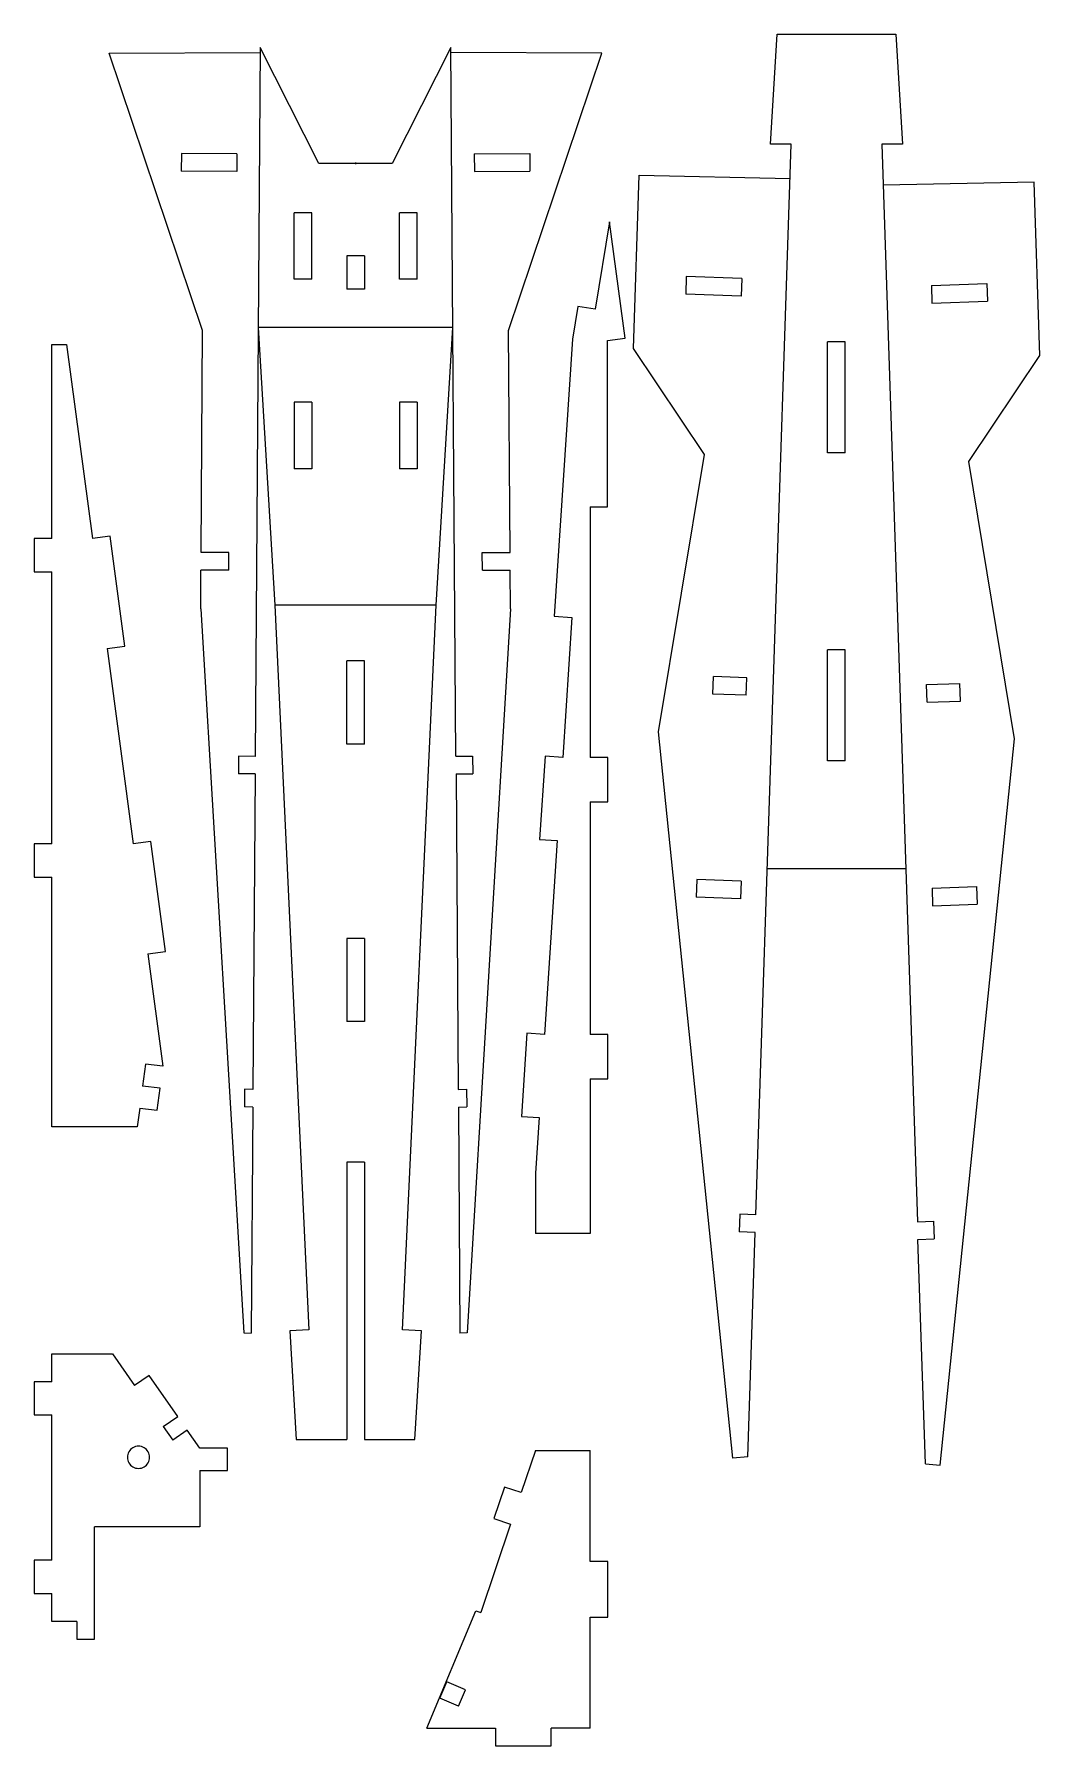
# Model space of a CAD drawing. Extents: x 11 to 193, y 10 to 318.
import ezdxf

# ---------------------------------------------------------------- set-up
doc = ezdxf.new("R2010")
doc.units = 0
doc.layers.get('0').update_dxf_attribs({"linetype": 'CONTINUOUS'})
doc.layers.add('03___PRT_ALL_CURVES', color=7, linetype='CONTINUOUS')
doc.layers.add('06___PRT_ALL_SURFS', color=7, linetype='CONTINUOUS')

msp = doc.modelspace()

# ---------------------------------------------------------------- linework, layer by layer
at = {"color": 7}
for points in [[(144.098848, 298.186215), (145.298849, 318.010773)], [(145.298849, 318.010773), (166.64885, 318.010773)], [(166.64885, 318.010773), (167.84885, 298.186215)], [(24.972429, 314.616344), (52.171998, 314.745432)], [(41.801895, 264.609188), (24.972429, 314.616344)], [(52.1781, 315.617002), (51.284197, 187.923749)], [(62.759452, 294.703835), (52.1781, 315.617002)], [(86.526621, 315.617002), (75.945269, 294.703835)], [(87.420521, 187.924448), (86.526621, 315.617002)], [(113.732287, 314.617046), (86.532717, 314.746133)], [(96.90282, 264.60989), (113.732287, 314.617046)], [(37.981532, 296.532712), (37.959292, 293.35779)], [(47.981286, 296.46271), (37.981532, 296.532712)], [(47.981286, 296.46271), (47.959075, 293.287788)], [(90.723426, 296.463411), (100.723181, 296.533413)], [(90.723426, 296.463411), (90.745666, 293.288489)], [(100.723181, 296.533413), (100.74542, 293.358491)], [(141.446515, 105.324049), (147.818831, 298.186215)], [(147.818831, 298.186215), (144.098848, 298.186215)], [(164.128868, 298.186215), (170.542486, 104.073994)], [(167.84885, 298.186215), (164.128868, 298.186215)], [(47.959061, 293.287788), (37.959307, 293.35779)], [(75.945269, 294.703835), (62.759452, 294.703835)], [(90.745651, 293.288489), (100.745409, 293.358491)], [(119.395271, 261.388646), (120.427369, 292.625728)], [(120.427369, 292.625728), (147.615986, 292.046997)], [(191.561635, 291.375674), (164.373015, 290.796943)], [(192.59373, 260.138593), (191.561635, 291.375674)], [(58.272361, 273.858341), (58.272361, 285.858341)], [(61.447361, 285.858341), (58.272361, 285.858341)], [(61.447361, 273.858341), (61.447361, 285.858341)], [(77.257402, 273.858341), (77.257402, 285.858341)], [(80.432402, 285.858341), (77.257402, 285.858341)], [(80.432402, 273.858341), (80.432402, 285.858341)], [(115.116147, 284.223113), (112.509977, 268.467806)], [(117.908945, 263.277136), (115.116147, 284.223113)], [(67.76486, 278.087434), (67.76486, 272.087434)], [(70.93986, 278.087434), (67.76486, 278.087434)], [(70.93986, 278.087434), (70.93986, 272.087434)], [(61.447361, 273.858341), (58.272361, 273.858341)], [(70.93986, 272.087434), (67.76486, 272.087434)], [(80.432402, 273.858341), (77.257402, 273.858341)], [(128.923415, 274.343012), (128.818569, 271.169743)], [(138.917962, 274.012784), (128.923415, 274.343012)], [(138.917962, 274.012784), (138.813114, 270.839516)], [(173.071042, 272.76273), (183.065589, 273.092957)], [(173.071042, 272.76273), (173.17589, 269.589461)], [(183.065589, 273.092957), (183.170438, 269.919689)], [(109.387826, 268.984259), (108.408639, 263.064698)], [(112.509977, 268.467806), (109.387826, 268.984259)], [(138.813114, 270.839516), (128.818569, 271.169743)], [(173.17589, 269.589461), (183.170438, 269.919689)], [(14.642584, 227.167285), (14.642584, 262.086626)], [(14.642584, 262.086626), (17.309251, 262.086626)], [(17.309251, 262.086626), (21.965163, 227.167285)], [(41.522207, 224.655925), (41.801895, 264.609188)], [(51.824862, 265.157198), (54.824861, 215.157197), (60.935571, 84.585491)], [(86.894837, 265.157198), (51.824862, 265.157198)], [(77.78413, 84.585491), (83.894837, 215.157197), (86.894837, 265.157198)], [(97.182511, 224.656625), (96.90282, 264.60989)], [(108.408639, 263.064698), (105.140641, 213.171611)], [(114.756839, 262.856853), (117.908945, 263.277136)], [(114.756839, 232.856854), (114.756839, 262.856853)], [(154.386351, 242.60541), (154.386351, 262.60541)], [(157.561351, 262.60541), (154.386351, 262.60541)], [(157.561351, 242.60541), (157.561351, 262.60541)], [(132.196233, 242.277409), (119.395271, 261.388646)], [(179.792768, 241.027356), (192.59373, 260.138593)], [(58.279848, 251.708897), (58.279848, 239.708899)], [(61.454848, 251.708897), (58.279848, 251.708897)], [(61.454848, 251.708897), (61.454848, 239.708899)], [(77.264889, 251.708897), (77.264889, 239.708899)], [(80.439889, 251.708897), (77.264889, 251.708897)], [(80.439889, 251.708897), (80.439889, 239.708899)], [(123.91631, 192.355845), (132.196233, 242.277409)], [(157.561351, 242.60541), (154.386351, 242.60541)], [(188.072694, 191.10579), (179.792768, 241.027356)], [(61.454848, 239.708899), (58.279848, 239.708899)], [(80.439889, 239.708899), (77.264889, 239.708899)], [(111.581839, 232.856854), (111.581839, 187.717867)], [(111.581839, 232.856854), (114.756839, 232.856854)], [(11.467584, 227.167285), (11.467584, 221.167285)], [(14.642584, 227.167285), (11.467584, 227.167285)], [(25.117268, 227.587564), (21.965163, 227.167285)], [(27.760542, 207.763006), (25.117268, 227.587564)], [(46.522067, 224.620923), (41.522207, 224.655925)], [(46.499839, 221.446), (46.522078, 224.620923)], [(92.204873, 221.446702), (92.182634, 224.621623)], [(92.182645, 224.621623), (97.182511, 224.656625)], [(11.467584, 221.167285), (14.642584, 221.167285)], [(14.642584, 172.167285), (14.642584, 221.167285)], [(41.451253, 214.520498), (41.499979, 221.481001)], [(46.499839, 221.446), (41.499979, 221.481001)], [(92.204873, 221.446702), (97.204736, 221.481704)], [(97.253462, 214.521198), (97.204736, 221.481704)], [(41.451253, 214.520498), (49.240609, 84.038172)], [(83.894837, 215.157197), (54.824861, 215.157197)], [(97.253462, 214.521198), (89.464106, 84.038872)], [(105.140641, 213.171611), (108.313841, 212.963766)], [(108.313841, 212.963766), (106.660236, 187.717867)], [(24.608437, 207.342726), (27.760542, 207.763006)], [(24.608437, 207.342726), (29.298496, 172.167285)], [(157.561351, 207.118675), (154.386351, 207.118675)], [(154.386351, 187.118676), (154.386351, 207.118675)], [(157.561351, 187.118676), (157.561351, 207.118675)], [(67.772351, 190.13577), (67.772351, 205.135768)], [(70.947351, 205.135768), (67.772351, 205.135768)], [(70.947351, 190.13577), (70.947351, 205.135768)], [(139.696413, 198.920882), (133.699685, 199.119016), (133.804533, 202.292286)], [(139.801259, 202.094149), (133.804533, 202.292286)], [(139.696413, 198.920882), (139.801259, 202.094149)], [(172.187746, 200.844094), (178.184474, 201.04223)], [(172.292591, 197.670826), (172.187746, 200.844094)], [(178.28932, 197.868963), (178.184474, 201.04223)], [(172.292591, 197.670826), (178.28932, 197.868963)], [(137.324169, 61.466118), (123.91631, 192.355845)], [(70.947351, 190.13577), (67.772351, 190.13577)], [(174.664836, 60.216062), (188.072694, 191.10579)], [(48.284254, 187.944749), (48.262043, 184.769828)], [(51.284197, 187.923749), (48.284254, 187.944746)], [(87.420521, 187.924448), (90.420458, 187.945446)], [(90.420458, 187.945451), (90.442697, 184.770528)], [(103.487037, 187.925713), (102.506636, 172.957786)], [(106.660236, 187.717867), (103.487037, 187.925713)], [(114.76184, 187.717867), (111.581839, 187.717867)], [(114.76184, 179.717869), (114.76184, 187.717867)], [(157.561351, 187.118676), (154.386351, 187.118676)], [(51.26197, 184.748825), (48.262029, 184.769822)], [(51.26197, 184.748825), (50.864183, 127.925167)], [(87.442746, 184.749527), (90.442683, 184.770525)], [(87.442746, 184.749527), (87.840535, 127.92587)], [(111.581839, 179.717869), (111.581839, 137.82478)], [(111.581839, 179.717869), (114.76184, 179.717869)], [(102.506636, 172.957786), (105.679835, 172.749941)], [(105.679835, 172.749941), (103.392238, 137.82478)], [(11.467584, 172.167285), (11.467584, 166.167285)], [(14.642584, 172.167285), (11.467584, 172.167285)], [(32.4506, 172.587564), (29.298496, 172.167285)], [(35.093876, 152.763006), (32.4506, 172.587564)], [(168.440783, 167.683313), (143.506915, 167.683313)], [(11.467584, 166.167285), (14.642584, 166.167285)], [(14.642584, 121.167285), (14.642584, 166.167285)], [(130.805202, 165.70844), (130.700357, 162.53517)], [(138.80084, 165.444257), (130.805202, 165.70844)], [(138.80084, 165.444257), (138.695992, 162.27099)], [(173.188164, 164.194202), (181.183802, 164.458385)], [(173.188164, 164.194202), (173.293013, 161.020935)], [(181.183802, 164.458385), (181.288648, 161.285118)], [(138.695992, 162.27099), (130.700357, 162.53517)], [(173.293013, 161.020935), (181.288648, 161.285118)], [(67.772351, 155.135769), (67.772351, 140.135768)], [(70.947351, 155.135769), (67.772351, 155.135769)], [(70.947351, 155.135769), (70.947351, 140.135768)], [(31.94177, 152.342726), (35.093876, 152.763006)], [(31.94177, 152.342726), (34.642583, 132.086624)], [(70.947351, 140.135768), (67.772351, 140.135768)], [(100.219039, 138.032625), (99.238638, 123.064699)], [(103.392238, 137.82478), (100.219039, 138.032625)], [(114.76184, 137.82478), (111.581839, 137.82478)], [(114.76184, 129.824779), (114.76184, 137.82478)], [(31.494067, 132.495846), (30.978515, 128.52921)], [(34.642583, 132.086624), (31.494067, 132.495846)], [(111.581839, 129.824779), (111.581839, 101.937512)], [(111.581839, 129.824779), (114.76184, 129.824779)], [(34.127031, 128.119988), (30.978515, 128.52921)], [(33.611479, 124.153351), (34.127031, 128.119988)], [(49.364206, 127.935668), (49.341967, 124.760744)], [(50.864183, 127.925167), (49.364206, 127.935665)], [(87.840535, 127.92587), (89.340507, 127.936368)], [(89.340507, 127.936368), (89.362717, 124.761447)], [(30.462959, 124.562574), (30.021665, 121.167285)], [(30.462959, 124.562574), (33.611479, 124.153351)], [(50.841955, 124.750246), (49.341981, 124.760744)], [(50.841955, 124.750246), (50.556891, 84.028957)], [(87.86276, 124.750946), (89.362732, 124.761444)], [(87.86276, 124.750946), (88.147824, 84.029657)], [(30.021665, 121.167285), (14.642584, 121.167285)], [(99.238638, 123.064699), (102.41184, 122.856854)], [(102.41184, 122.856854), (101.756839, 112.856854)], [(70.947351, 114.835773), (67.772351, 114.835773)], [(67.772351, 114.835773), (67.772351, 64.835772)], [(70.947351, 114.835773), (70.947351, 64.835772)], [(138.538122, 105.420146), (138.433274, 102.246876)], [(141.446515, 105.324049), (138.538122, 105.420146)], [(141.34167, 102.150782), (138.433274, 102.246876)], [(140.006496, 61.740883), (141.34167, 102.150782)], [(170.542486, 104.073994), (173.450885, 104.170091)], [(173.450885, 104.170091), (173.555731, 100.996823)], [(170.647332, 100.900727), (173.555731, 100.996823)], [(171.982505, 60.490831), (170.647332, 100.900727)], [(49.240609, 84.038172), (50.556891, 84.028971)], [(60.935571, 84.585491), (57.501257, 84.424766)], [(57.501257, 84.424766), (58.679114, 64.835772)], [(81.218442, 84.424766), (77.78413, 84.585491)], [(80.040584, 64.835772), (81.218442, 84.424766)], [(89.464106, 84.038872), (88.147824, 84.029671)], [(14.642584, 80.265521), (25.543157, 80.265521)], [(14.642584, 75.26552), (14.642584, 80.265521)], [(25.543157, 80.265521), (29.544707, 74.550716)], [(14.642584, 75.26552), (11.467584, 75.26552)], [(11.467584, 75.26552), (11.467584, 69.265521)], [(32.145515, 76.37182), (29.544707, 74.550716)], [(37.307701, 68.999453), (32.145515, 76.37182)], [(11.467584, 69.265521), (14.642584, 69.265521)], [(14.642584, 43.086624), (14.642584, 69.265521)], [(34.706893, 67.178346), (37.307701, 68.999453)], [(34.706893, 67.178346), (36.414137, 64.740149)], [(39.014945, 66.561256), (36.414137, 64.740149)], [(41.30925, 63.284648), (39.014945, 66.561256)], [(58.679114, 64.835772), (67.772351, 64.835772)], [(70.947351, 64.835772), (80.040584, 64.835772)], [(46.309252, 63.284648), (41.30925, 63.284648)], [(46.309252, 59.284647), (46.309252, 63.284648)], [(101.756839, 62.856855), (99.202469, 55.275615)], [(111.581839, 42.856856), (111.581839, 62.856855)], [(140.006496, 61.740883), (137.324169, 61.466118)], [(41.30925, 59.284647), (46.309252, 59.284647)], [(41.30925, 59.284647), (41.30925, 49.092324)], [(171.982505, 60.490831), (174.664836, 60.216062)], [(96.188925, 56.290978), (94.273147, 50.605049)], [(99.202469, 55.275615), (96.188925, 56.290978)], [(97.286688, 49.589687), (91.923876, 33.673144)], [(94.273147, 50.605049), (97.286688, 49.589687)], [(41.30925, 49.092324), (22.309251, 49.092324)], [(22.309251, 28.906625), (22.309251, 49.092324)], [(14.642584, 43.086624), (11.467584, 43.086624)], [(11.467584, 43.086624), (11.467584, 37.086625)], [(114.76184, 42.856856), (111.581839, 42.856856)], [(114.76184, 32.856853), (114.76184, 42.856856)], [(11.467584, 37.086625), (14.642584, 37.086625)], [(14.642584, 32.086623), (14.642584, 37.086625)], [(19.134251, 32.086623), (14.642584, 32.086623)], [(19.134251, 32.086623), (19.134251, 28.906625)], [(111.581839, 32.856853), (114.76184, 32.856853)], [(111.581839, 12.856859), (111.581839, 32.856853)], [(19.134251, 28.906625), (22.309251, 28.906625)], [(84.515585, 18.267657), (85.770398, 21.184173)], [(89.14704, 19.731392), (85.770398, 21.184173)], [(87.892227, 16.814876), (89.14704, 19.731392)], [(87.892227, 16.814876), (84.515585, 18.267657)], [(82.188053, 12.856859), (94.581839, 12.856859)], [(94.581839, 12.856859), (94.581839, 9.676864)], [(111.581839, 12.856859), (104.581839, 12.856859)], [(104.581839, 9.676864), (104.581839, 12.856859)], [(94.581839, 9.676864), (104.581839, 9.676864)]]:
    msp.add_lwpolyline(points, dxfattribs=at)
msp.add_lwpolyline([(32.249849, 61.644643), (32.249849, 61.644643)], close=True, dxfattribs=at)
for points in [[(29.249848, 63.376694), (28.631046, 63.019429), (28.249848, 62.359174), (28.249848, 61.644643)], [(31.249849, 63.376694), (30.631047, 63.73396), (29.868651, 63.73396), (29.249848, 63.376694)], [(32.249849, 61.644643), (32.249849, 62.359174), (31.868651, 63.019429), (31.249849, 63.376694)], [(28.249848, 61.644643), (28.249848, 60.930111), (28.631046, 60.269857), (29.249848, 59.912592)], [(29.249848, 59.912592), (29.868651, 59.555326), (30.631047, 59.555326), (31.249849, 59.912592)], [(31.249849, 59.912592), (31.868651, 60.269857), (32.249849, 60.930111), (32.249849, 61.644643)]]:
    msp.add_open_spline(points, degree=3, dxfattribs=at)
at = {"layer": '03___PRT_ALL_CURVES', "color": 4}
msp.add_lwpolyline([(69.35236, 294.88315), (69.35236, 294.625253)], dxfattribs=at)
at = {"layer": '06___PRT_ALL_SURFS', "color": 7}
for points in [[(101.756839, 112.856854), (101.756839, 101.937512)], [(111.581839, 101.937512), (101.756839, 101.937512)], [(101.756839, 62.856855), (111.581839, 62.856855)], [(82.188053, 12.856859), (91.000165, 33.984373)], [(91.000165, 33.984373), (91.923876, 33.673144)]]:
    msp.add_lwpolyline(points, dxfattribs=at)

doc.saveas('drawing.dxf')
